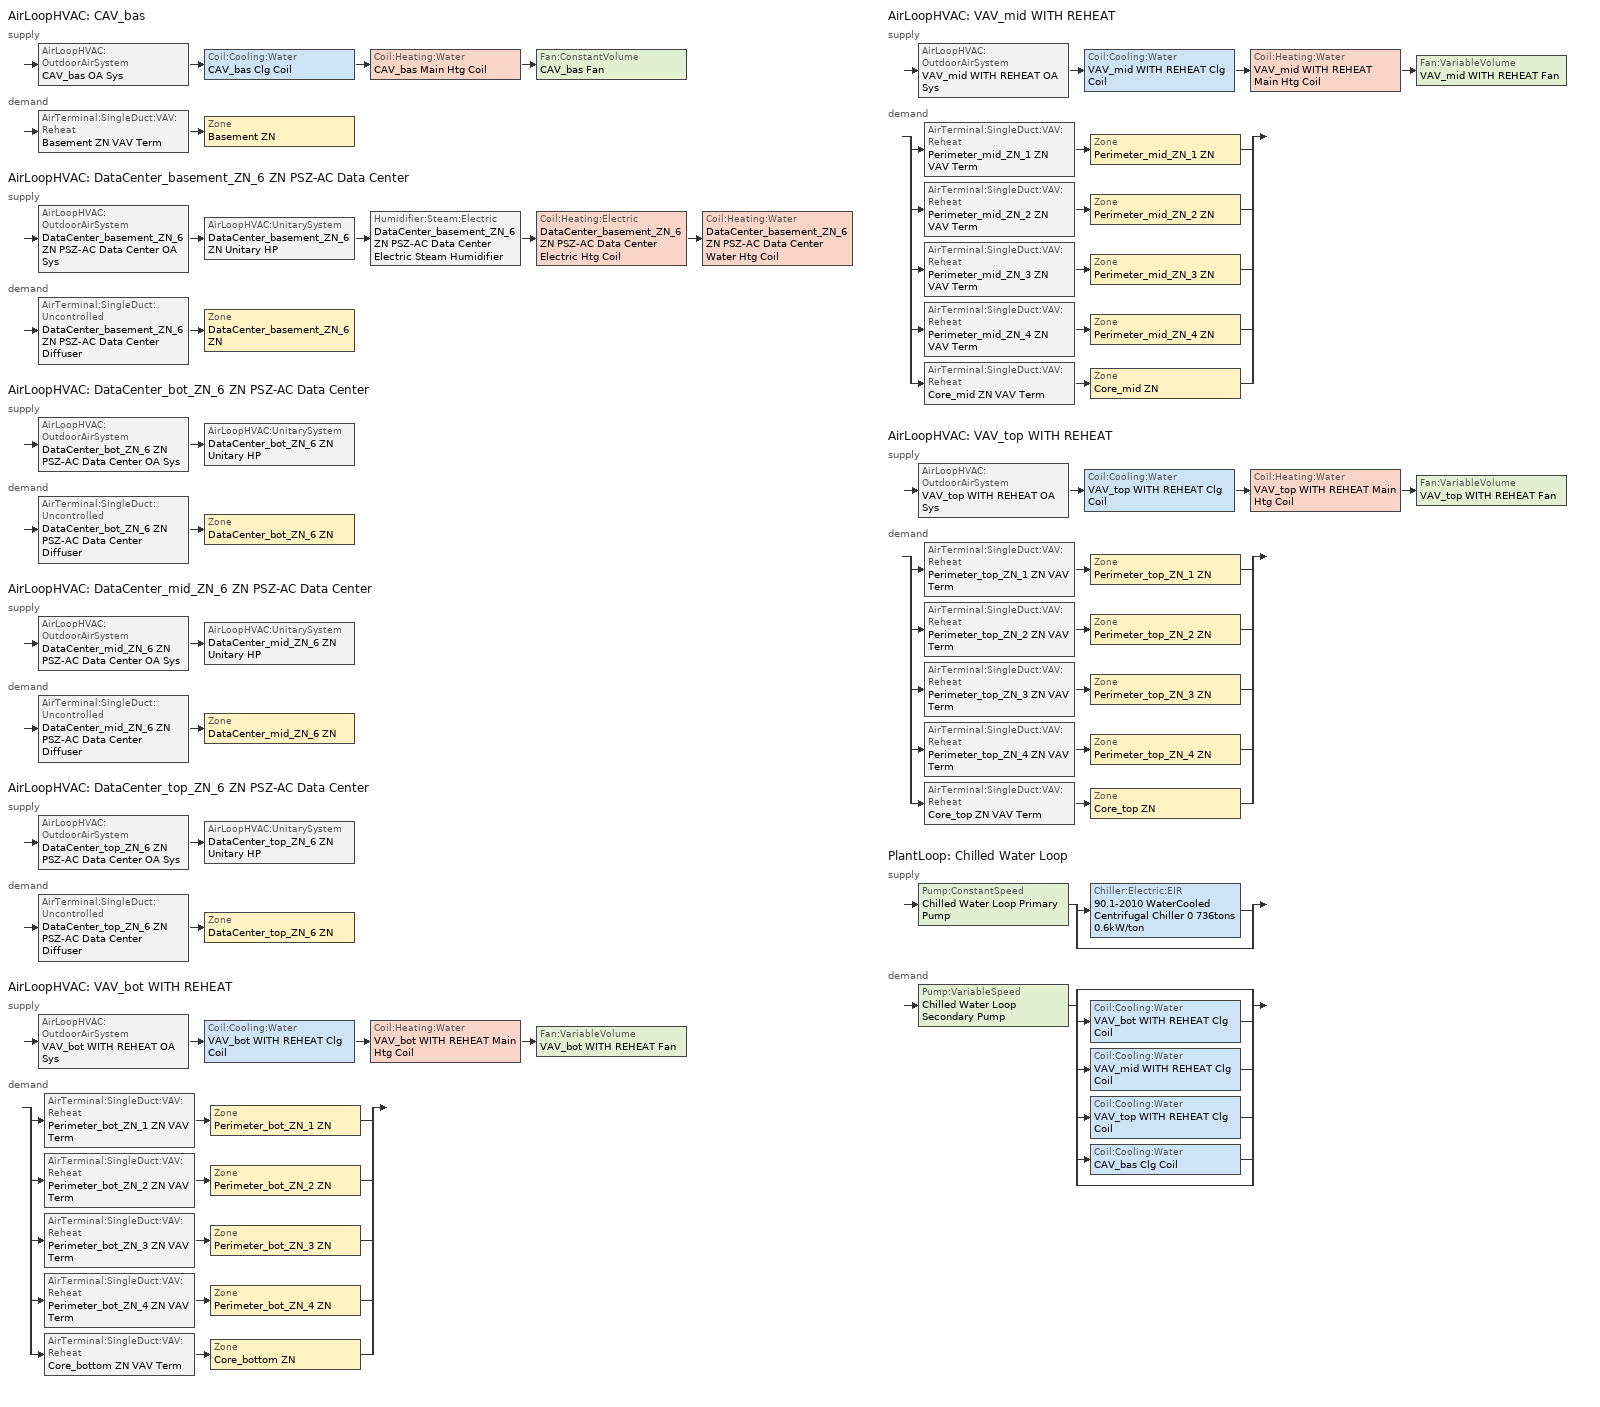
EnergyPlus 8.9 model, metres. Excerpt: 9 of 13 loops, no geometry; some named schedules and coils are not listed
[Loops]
AirLoopHVAC 'CAV_bas'
 supply: AirLoopHVAC:OutdoorAirSystem 'CAV_bas OA Sys' > Coil:Cooling:Water 'CAV_bas Clg Coil' > Coil:Heating:Water 'CAV_bas Main Htg Coil' > Fan:ConstantVolume 'CAV_bas Fan'
 demand: AirTerminal:SingleDuct:VAV:Reheat 'Basement ZN VAV Term' > Zone 'Basement ZN'
AirLoopHVAC 'DataCenter_basement_ZN_6 ZN PSZ-AC Data Center'
 supply: AirLoopHVAC:OutdoorAirSystem 'DataCenter_basement_ZN_6 ZN PSZ-AC Data Center OA Sys' > AirLoopHVAC:UnitarySystem 'DataCenter_basement_ZN_6 ZN Unitary HP' > Humidifier:Steam:Electric 'DataCenter_basement_ZN_6 ZN PSZ-AC Data Center Electric Steam Humidifier' > Coil:Heating:Electric 'DataCenter_basement_ZN_6 ZN PSZ-AC Data Center Electric Htg Coil' > Coil:Heating:Water 'DataCenter_basement_ZN_6 ZN PSZ-AC Data Center Water Htg Coil'
 demand: AirTerminal:SingleDuct:Uncontrolled 'DataCenter_basement_ZN_6 ZN PSZ-AC Data Center Diffuser' > Zone 'DataCenter_basement_ZN_6 ZN'
AirLoopHVAC 'DataCenter_bot_ZN_6 ZN PSZ-AC Data Center'
 supply: AirLoopHVAC:OutdoorAirSystem 'DataCenter_bot_ZN_6 ZN PSZ-AC Data Center OA Sys' > AirLoopHVAC:UnitarySystem 'DataCenter_bot_ZN_6 ZN Unitary HP'
 demand: AirTerminal:SingleDuct:Uncontrolled 'DataCenter_bot_ZN_6 ZN PSZ-AC Data Center Diffuser' > Zone 'DataCenter_bot_ZN_6 ZN'
AirLoopHVAC 'DataCenter_mid_ZN_6 ZN PSZ-AC Data Center'
 supply: AirLoopHVAC:OutdoorAirSystem 'DataCenter_mid_ZN_6 ZN PSZ-AC Data Center OA Sys' > AirLoopHVAC:UnitarySystem 'DataCenter_mid_ZN_6 ZN Unitary HP'
 demand: AirTerminal:SingleDuct:Uncontrolled 'DataCenter_mid_ZN_6 ZN PSZ-AC Data Center Diffuser' > Zone 'DataCenter_mid_ZN_6 ZN'
AirLoopHVAC 'DataCenter_top_ZN_6 ZN PSZ-AC Data Center'
 supply: AirLoopHVAC:OutdoorAirSystem 'DataCenter_top_ZN_6 ZN PSZ-AC Data Center OA Sys' > AirLoopHVAC:UnitarySystem 'DataCenter_top_ZN_6 ZN Unitary HP'
 demand: AirTerminal:SingleDuct:Uncontrolled 'DataCenter_top_ZN_6 ZN PSZ-AC Data Center Diffuser' > Zone 'DataCenter_top_ZN_6 ZN'
AirLoopHVAC 'VAV_bot WITH REHEAT'
 supply: AirLoopHVAC:OutdoorAirSystem 'VAV_bot WITH REHEAT OA Sys' > Coil:Cooling:Water 'VAV_bot WITH REHEAT Clg Coil' > Coil:Heating:Water 'VAV_bot WITH REHEAT Main Htg Coil' > Fan:VariableVolume 'VAV_bot WITH REHEAT Fan'
 demand: split
  | AirTerminal:SingleDuct:VAV:Reheat 'Perimeter_bot_ZN_1 ZN VAV Term' > Zone 'Perimeter_bot_ZN_1 ZN'
  | AirTerminal:SingleDuct:VAV:Reheat 'Perimeter_bot_ZN_2 ZN VAV Term' > Zone 'Perimeter_bot_ZN_2 ZN'
  | AirTerminal:SingleDuct:VAV:Reheat 'Perimeter_bot_ZN_3 ZN VAV Term' > Zone 'Perimeter_bot_ZN_3 ZN'
  | AirTerminal:SingleDuct:VAV:Reheat 'Perimeter_bot_ZN_4 ZN VAV Term' > Zone 'Perimeter_bot_ZN_4 ZN'
  | AirTerminal:SingleDuct:VAV:Reheat 'Core_bottom ZN VAV Term' > Zone 'Core_bottom ZN'
AirLoopHVAC 'VAV_mid WITH REHEAT'
 supply: AirLoopHVAC:OutdoorAirSystem 'VAV_mid WITH REHEAT OA Sys' > Coil:Cooling:Water 'VAV_mid WITH REHEAT Clg Coil' > Coil:Heating:Water 'VAV_mid WITH REHEAT Main Htg Coil' > Fan:VariableVolume 'VAV_mid WITH REHEAT Fan'
 demand: split
  | AirTerminal:SingleDuct:VAV:Reheat 'Perimeter_mid_ZN_1 ZN VAV Term' > Zone 'Perimeter_mid_ZN_1 ZN'
  | AirTerminal:SingleDuct:VAV:Reheat 'Perimeter_mid_ZN_2 ZN VAV Term' > Zone 'Perimeter_mid_ZN_2 ZN'
  | AirTerminal:SingleDuct:VAV:Reheat 'Perimeter_mid_ZN_3 ZN VAV Term' > Zone 'Perimeter_mid_ZN_3 ZN'
  | AirTerminal:SingleDuct:VAV:Reheat 'Perimeter_mid_ZN_4 ZN VAV Term' > Zone 'Perimeter_mid_ZN_4 ZN'
  | AirTerminal:SingleDuct:VAV:Reheat 'Core_mid ZN VAV Term' > Zone 'Core_mid ZN'
AirLoopHVAC 'VAV_top WITH REHEAT'
 supply: AirLoopHVAC:OutdoorAirSystem 'VAV_top WITH REHEAT OA Sys' > Coil:Cooling:Water 'VAV_top WITH REHEAT Clg Coil' > Coil:Heating:Water 'VAV_top WITH REHEAT Main Htg Coil' > Fan:VariableVolume 'VAV_top WITH REHEAT Fan'
 demand: split
  | AirTerminal:SingleDuct:VAV:Reheat 'Perimeter_top_ZN_1 ZN VAV Term' > Zone 'Perimeter_top_ZN_1 ZN'
  | AirTerminal:SingleDuct:VAV:Reheat 'Perimeter_top_ZN_2 ZN VAV Term' > Zone 'Perimeter_top_ZN_2 ZN'
  | AirTerminal:SingleDuct:VAV:Reheat 'Perimeter_top_ZN_3 ZN VAV Term' > Zone 'Perimeter_top_ZN_3 ZN'
  | AirTerminal:SingleDuct:VAV:Reheat 'Perimeter_top_ZN_4 ZN VAV Term' > Zone 'Perimeter_top_ZN_4 ZN'
  | AirTerminal:SingleDuct:VAV:Reheat 'Core_top ZN VAV Term' > Zone 'Core_top ZN'
PlantLoop 'Chilled Water Loop'
 supply: Pump:ConstantSpeed 'Chilled Water Loop Primary Pump' > split
  | Chiller:Electric:EIR '90.1-2010 WaterCooled  Centrifugal Chiller 0 736tons 0.6kW/ton'
  | bypass
 demand: Pump:VariableSpeed 'Chilled Water Loop Secondary Pump' > split
  | bypass
  | Coil:Cooling:Water 'VAV_bot WITH REHEAT Clg Coil'
  | Coil:Cooling:Water 'VAV_mid WITH REHEAT Clg Coil'
  | Coil:Cooling:Water 'VAV_top WITH REHEAT Clg Coil'
  | Coil:Cooling:Water 'CAV_bas Clg Coil'
  | bypass
[DesignSpecification:OutdoorAir] Outdoor Air Method=Sum; Outdoor Air Flow per Person {m3/s-person}=0; Outdoor Air Flow per Zone {m3/s}=0; Outdoor Air Flow Air Changes per Hour {1/hr}=0
Name | Outdoor Air Flow per Zone Floor Area {m3/s-m2}
Office WholeBuilding - Lg Office Ventilation | 0.0004318
Office OfficeLarge Main Data Center Ventilation; Office OfficeLarge Data Center Ventilation | 0
[DesignSpecification:ZoneAirDistribution] Zone Air Distribution Effectiveness in Cooling Mode=1; Zone Air Distribution Effectiveness in Heating Mode=1
Basement ZN Design Spec Zone Air Dist; Core_bottom ZN Design Spec Zone Air Dist; Core_mid ZN Design Spec Zone Air Dist; Core_top ZN Design Spec Zone Air Dist; DataCenter_basement_ZN_6 ZN Design Spec Zone Air Dist; DataCenter_bot_ZN_6 ZN Design Spec Zone Air Dist; DataCenter_mid_ZN_6 ZN Design Spec Zone Air Dist; DataCenter_top_ZN_6 ZN Design Spec Zone Air Dist; Perimeter_bot_ZN_1 ZN Design Spec Zone Air Dist; Perimeter_bot_ZN_2 ZN Design Spec Zone Air Dist; Perimeter_bot_ZN_3 ZN Design Spec Zone Air Dist; Perimeter_bot_ZN_4 ZN Design Spec Zone Air Dist; Perimeter_mid_ZN_1 ZN Design Spec Zone Air Dist; Perimeter_mid_ZN_2 ZN Design Spec Zone Air Dist; Perimeter_mid_ZN_3 ZN Design Spec Zone Air Dist; Perimeter_mid_ZN_4 ZN Design Spec Zone Air Dist; Perimeter_top_ZN_1 ZN Design Spec Zone Air Dist; Perimeter_top_ZN_2 ZN Design Spec Zone Air Dist; Perimeter_top_ZN_3 ZN Design Spec Zone Air Dist; Perimeter_top_ZN_4 ZN Design Spec Zone Air Dist
[Sizing:Zone] Zone Cooling Design Supply Air Temperature Input Method=SupplyAirTemperature; Zone Cooling Design Supply Air Temperature {C}=12.8; Zone Cooling Design Supply Air Temperature Difference {deltaC}=11.11; Zone Heating Design Supply Air Temperature Input Method=SupplyAirTemperature; Zone Heating Design Supply Air Temperature Difference {deltaC}=11.11; Zone Cooling Design Supply Air Humidity Ratio {kgWater/kgDryAir}=0.0085; Zone Heating Design Supply Air Humidity Ratio {kgWater/kgDryAir}=0.008; Cooling Design Air Flow Rate {m3/s}=0; Cooling Minimum Air Flow per Zone Floor Area {m3/s-m2}=0.000762; Cooling Minimum Air Flow {m3/s}=0; Cooling Minimum Air Flow Fraction=0; Heating Design Air Flow Method=DesignDay; Heating Design Air Flow Rate {m3/s}=0; Heating Maximum Air Flow per Zone Floor Area {m3/s-m2}=0.002032; Heating Maximum Air Flow {m3/s}=0.141576; Heating Maximum Air Flow Fraction=0.3; Account for Dedicated Outdoor Air System=No
Name | Zone Heating Design Supply Air Temperature {C} | Design Specification Outdoor Air Object | Cooling Design Air Flow Method | Design Specification Zone Air Distribution Object
Basement ZN | 50 | Office WholeBuilding - Lg Office Ventilation | DesignDayWithLimit | Basement ZN Design Spec Zone Air Dist
Core_bottom ZN | 40 | Office WholeBuilding - Lg Office Ventilation | DesignDayWithLimit | Core_bottom ZN Design Spec Zone Air Dist
Core_mid ZN | 40 | Office WholeBuilding - Lg Office Ventilation | DesignDayWithLimit | Core_mid ZN Design Spec Zone Air Dist
Core_top ZN | 40 | Office WholeBuilding - Lg Office Ventilation | DesignDayWithLimit | Core_top ZN Design Spec Zone Air Dist
DataCenter_basement_ZN_6 ZN | 40 | Office OfficeLarge Main Data Center Ventilation | DesignDay | DataCenter_basement_ZN_6 ZN Design Spec Zone Air Dist
DataCenter_bot_ZN_6 ZN | 40 | Office OfficeLarge Data Center Ventilation | DesignDay | DataCenter_bot_ZN_6 ZN Design Spec Zone Air Dist
DataCenter_mid_ZN_6 ZN | 40 | Office OfficeLarge Data Center Ventilation | DesignDay | DataCenter_mid_ZN_6 ZN Design Spec Zone Air Dist
DataCenter_top_ZN_6 ZN | 40 | Office OfficeLarge Data Center Ventilation | DesignDay | DataCenter_top_ZN_6 ZN Design Spec Zone Air Dist
Perimeter_bot_ZN_1 ZN | 40 | Office WholeBuilding - Lg Office Ventilation | DesignDayWithLimit | Perimeter_bot_ZN_1 ZN Design Spec Zone Air Dist
Perimeter_bot_ZN_2 ZN | 40 | Office WholeBuilding - Lg Office Ventilation | DesignDayWithLimit | Perimeter_bot_ZN_2 ZN Design Spec Zone Air Dist
Perimeter_bot_ZN_3 ZN | 40 | Office WholeBuilding - Lg Office Ventilation | DesignDayWithLimit | Perimeter_bot_ZN_3 ZN Design Spec Zone Air Dist
Perimeter_bot_ZN_4 ZN | 40 | Office WholeBuilding - Lg Office Ventilation | DesignDayWithLimit | Perimeter_bot_ZN_4 ZN Design Spec Zone Air Dist
Perimeter_mid_ZN_1 ZN | 40 | Office WholeBuilding - Lg Office Ventilation | DesignDayWithLimit | Perimeter_mid_ZN_1 ZN Design Spec Zone Air Dist
Perimeter_mid_ZN_2 ZN | 40 | Office WholeBuilding - Lg Office Ventilation | DesignDayWithLimit | Perimeter_mid_ZN_2 ZN Design Spec Zone Air Dist
Perimeter_mid_ZN_3 ZN | 40 | Office WholeBuilding - Lg Office Ventilation | DesignDayWithLimit | Perimeter_mid_ZN_3 ZN Design Spec Zone Air Dist
Perimeter_mid_ZN_4 ZN | 40 | Office WholeBuilding - Lg Office Ventilation | DesignDayWithLimit | Perimeter_mid_ZN_4 ZN Design Spec Zone Air Dist
Perimeter_top_ZN_1 ZN | 40 | Office WholeBuilding - Lg Office Ventilation | DesignDayWithLimit | Perimeter_top_ZN_1 ZN Design Spec Zone Air Dist
Perimeter_top_ZN_2 ZN | 40 | Office WholeBuilding - Lg Office Ventilation | DesignDayWithLimit | Perimeter_top_ZN_2 ZN Design Spec Zone Air Dist
Perimeter_top_ZN_3 ZN | 40 | Office WholeBuilding - Lg Office Ventilation | DesignDayWithLimit | Perimeter_top_ZN_3 ZN Design Spec Zone Air Dist
Perimeter_top_ZN_4 ZN | 40 | Office WholeBuilding - Lg Office Ventilation | DesignDayWithLimit | Perimeter_top_ZN_4 ZN Design Spec Zone Air Dist
[Sizing:System] Type of Load to Size On=Sensible; Preheat Design Temperature {C}=7; Preheat Design Humidity Ratio {kgWater/kgDryAir}=0.008; Precool Design Temperature {C}=12.8; Precool Design Humidity Ratio {kgWater/kgDryAir}=0.008; Central Cooling Design Supply Air Temperature {C}=12.8; Type of Zone Sum to Use=Coincident; 100% Outdoor Air in Cooling=No; 100% Outdoor Air in Heating=No; Central Cooling Design Supply Air Humidity Ratio {kgWater/kgDryAir}=0.0085; Central Heating Design Supply Air Humidity Ratio {kgWater/kgDryAir}=0.008; Cooling Supply Air Flow Rate Method=DesignDay; Cooling Supply Air Flow Rate {m3/s}=0; Cooling Supply Air Flow Rate Per Floor Area {m3/s-m2}=0.00996765; Cooling Fraction of Autosized Cooling Supply Air Flow Rate=1; Cooling Supply Air Flow Rate Per Unit Cooling Capacity {m3/s-W}=3.94755e-05; Heating Supply Air Flow Rate Method=DesignDay; Heating Supply Air Flow Rate {m3/s}=0; Heating Supply Air Flow Rate Per Floor Area {m3/s-m2}=0.00996765; Heating Fraction of Autosized Heating Supply Air Flow Rate=1; Heating Fraction of Autosized Cooling Supply Air Flow Rate=1; Heating Supply Air Flow Rate Per Unit Heating Capacity {m3/s-W}=3.15882e-05; System Outdoor Air Method=ZoneSum; Zone Maximum Outdoor Air Fraction=1; Cooling Design Capacity Method=CoolingDesignCapacity; Cooling Design Capacity {W}=Autosize; Cooling Design Capacity Per Floor Area {W/m2}=234.7; Fraction of Autosized Cooling Design Capacity=1; Heating Design Capacity Method=HeatingDesignCapacity; Heating Design Capacity {W}=Autosize; Heating Design Capacity Per Floor Area {W/m2}=157; Fraction of Autosized Heating Design Capacity=1; Central Cooling Capacity Control Method=OnOff
Name | Design Outdoor Air Flow Rate {m3/s} | Central Heating Maximum System Air Flow Ratio | Central Heating Design Supply Air Temperature {C}
CAV_bas | Autosize | 1 | 16.7
DataCenter_basement_ZN_6 ZN PSZ-AC Data Center; DataCenter_bot_ZN_6 ZN PSZ-AC Data Center; DataCenter_mid_ZN_6 ZN PSZ-AC Data Center; DataCenter_top_ZN_6 ZN PSZ-AC Data Center | Autosize | 1 | 40
VAV_bot WITH REHEAT; VAV_top WITH REHEAT | 2.53819 | 0.3 | 12.8
VAV_mid WITH REHEAT | 1.65438 | 0.3 | 12.8
[Sizing:Plant]
Chilled Water Loop: Loop Type=Cooling; Design Loop Exit Temperature {C}=6.66667; Loop Design Temperature Difference {deltaC}=5.61111; Sizing Option=NonCoincident; Zone Timesteps in Averaging Window=1; Coincident Sizing Factor Mode=None
[ZoneControl:Thermostat]
Name | Zone or ZoneList | Control Type Schedule | Control 1
Basement ZN Thermostat | Basement ZN | Basement ZN Thermostat Schedule | UD_Basement_ZN Thermostat
Core_bottom ZN Thermostat | Core_bottom ZN | Core_bottom ZN Thermostat Schedule | UD_Core_bottom_ZN Thermostat
Core_mid ZN Thermostat | Core_mid ZN | Core_mid ZN Thermostat Schedule | UD_Core_mid ZN Thermostat
Core_top ZN Thermostat | Core_top ZN | Core_top ZN Thermostat Schedule | UD_Core_top ZN Thermostat
DataCenter_basement_ZN_6 ZN Thermostat | DataCenter_basement_ZN_6 ZN | DataCenter_basement_ZN_6 ZN Thermostat Schedule | Office OfficeLarge Main Data Center Thermostat 1
DataCenter_bot_ZN_6 ZN Thermostat | DataCenter_bot_ZN_6 ZN | DataCenter_bot_ZN_6 ZN Thermostat Schedule | Office OfficeLarge Data Center Thermostat 3
DataCenter_mid_ZN_6 ZN Thermostat | DataCenter_mid_ZN_6 ZN | DataCenter_mid_ZN_6 ZN Thermostat Schedule | Office OfficeLarge Data Center Thermostat 2
DataCenter_top_ZN_6 ZN Thermostat | DataCenter_top_ZN_6 ZN | DataCenter_top_ZN_6 ZN Thermostat Schedule | Office OfficeLarge Data Center Thermostat 1
Perimeter_bot_ZN_1 ZN Thermostat | Perimeter_bot_ZN_1 ZN | Perimeter_bot_ZN_1 ZN Thermostat Schedule | UD_Perimeter_bot_ZN_1 ZN Thermostat
Perimeter_bot_ZN_2 ZN Thermostat | Perimeter_bot_ZN_2 ZN | Perimeter_bot_ZN_2 ZN Thermostat Schedule | UD_Perimeter_bot_ZN_2 ZN Thermostat
Perimeter_bot_ZN_3 ZN Thermostat | Perimeter_bot_ZN_3 ZN | Perimeter_bot_ZN_3 ZN Thermostat Schedule | UD_Perimeter_bot_ZN_3 ZN Thermostat
Perimeter_bot_ZN_4 ZN Thermostat | Perimeter_bot_ZN_4 ZN | Perimeter_bot_ZN_4 ZN Thermostat Schedule | UD_Perimeter_bot_ZN_4 ZN Thermostat
Perimeter_mid_ZN_1 ZN Thermostat | Perimeter_mid_ZN_1 ZN | Perimeter_mid_ZN_1 ZN Thermostat Schedule | UD_Perimeter_mid_ZN_1 ZN Thermostat
Perimeter_mid_ZN_2 ZN Thermostat | Perimeter_mid_ZN_2 ZN | Perimeter_mid_ZN_2 ZN Thermostat Schedule | UD_Perimeter_mid_ZN_2 ZN Thermostat
Perimeter_mid_ZN_3 ZN Thermostat | Perimeter_mid_ZN_3 ZN | Perimeter_mid_ZN_3 ZN Thermostat Schedule | UD_Perimeter_mid_ZN_3 ZN Thermostat
Perimeter_mid_ZN_4 ZN Thermostat | Perimeter_mid_ZN_4 ZN | Perimeter_mid_ZN_4 ZN Thermostat Schedule | UD_Perimeter_mid_ZN_4 ZN Thermostat
Perimeter_top_ZN_1 ZN Thermostat | Perimeter_top_ZN_1 ZN | Perimeter_top_ZN_1 ZN Thermostat Schedule | UD_Perimeter_top_ZN_1 ZN Thermostat
Perimeter_top_ZN_2 ZN Thermostat | Perimeter_top_ZN_2 ZN | Perimeter_top_ZN_2 ZN Thermostat Schedule | UD_Perimeter_top_ZN_2 ZN Thermostat
Perimeter_top_ZN_3 ZN Thermostat | Perimeter_top_ZN_3 ZN | Perimeter_top_ZN_3 ZN Thermostat Schedule | UD_Perimeter_top_ZN_3 ZN Thermostat
Perimeter_top_ZN_4 ZN Thermostat | Perimeter_top_ZN_4 ZN | Perimeter_top_ZN_4 ZN Thermostat Schedule | UD_Perimeter_top_ZN_4 ZN Thermostat
[ThermostatSetpoint:DualSetpoint]
Name | Heating Setpoint Temperature Schedule | Cooling Setpoint Temperature Schedule
Office OfficeLarge Main Data Center Thermostat 1; Office OfficeLarge Data Center Thermostat 3; Office OfficeLarge Data Center Thermostat 2; Office OfficeLarge Data Center Thermostat 1 | OfficeLarge HTGSETP_DC_SCH | OfficeLarge CLGSETP_DC_SCH
UD_Basement_ZN Thermostat | TSetHeat_Basement_ZN | TSetCool_Basement_ZN
UD_Core_bottom_ZN Thermostat | TSetHeat_Core_bottom_ZN | TSetCool_Core_bottom_ZN
UD_Core_mid ZN Thermostat | TSetHeat_Core_mid_ZN | TSetCool_Core_mid_ZN
UD_Core_top ZN Thermostat | TSetHeat_Core_top_ZN | TSetCool_Core_top_ZN
UD_Perimeter_bot_ZN_1 ZN Thermostat | TSetHeat_Perimeter_bot_ZN_1 | TSetCool_Perimeter_bot_ZN_1
UD_Perimeter_bot_ZN_2 ZN Thermostat | TSetHeat_Perimeter_bot_ZN_2 | TSetCool_Perimeter_bot_ZN_2
UD_Perimeter_bot_ZN_3 ZN Thermostat | TSetHeat_Perimeter_bot_ZN_3 | TSetCool_Perimeter_bot_ZN_3
UD_Perimeter_bot_ZN_4 ZN Thermostat | TSetHeat_Perimeter_bot_ZN_4 | TSetCool_Perimeter_bot_ZN_4
UD_Perimeter_mid_ZN_1 ZN Thermostat | TSetHeat_Perimeter_mid_ZN_1 | TSetCool_Perimeter_mid_ZN_1
UD_Perimeter_mid_ZN_2 ZN Thermostat | TSetHeat_Perimeter_mid_ZN_2 | TSetCool_Perimeter_mid_ZN_2
UD_Perimeter_mid_ZN_3 ZN Thermostat | TSetHeat_Perimeter_mid_ZN_3 | TSetCool_Perimeter_mid_ZN_3
UD_Perimeter_mid_ZN_4 ZN Thermostat | TSetHeat_Perimeter_mid_ZN_4 | TSetCool_Perimeter_mid_ZN_4
UD_Perimeter_top_ZN_1 ZN Thermostat | TSetHeat_Perimeter_top_ZN_1 | TSetCool_Perimeter_top_ZN_1
UD_Perimeter_top_ZN_2 ZN Thermostat | TSetHeat_Perimeter_top_ZN_2 | TSetCool_Perimeter_top_ZN_2
UD_Perimeter_top_ZN_3 ZN Thermostat | TSetHeat_Perimeter_top_ZN_3 | TSetCool_Perimeter_top_ZN_3
UD_Perimeter_top_ZN_4 ZN Thermostat | TSetHeat_Perimeter_top_ZN_4 | TSetCool_Perimeter_top_ZN_4
[AirTerminal:SingleDuct:Uncontrolled] Availability Schedule=Always On Discrete; Maximum Air Flow Rate {m3/s}=AutoSize
DataCenter_basement_ZN_6 ZN PSZ-AC Data Center Diffuser; DataCenter_bot_ZN_6 ZN PSZ-AC Data Center Diffuser; DataCenter_mid_ZN_6 ZN PSZ-AC Data Center Diffuser; DataCenter_top_ZN_6 ZN PSZ-AC Data Center Diffuser
[AirTerminal:SingleDuct:VAV:Reheat] Availability Schedule=Always On Discrete; Maximum Air Flow Rate {m3/s}=Autosize; Zone Minimum Air Flow Input Method=Constant; Fixed Minimum Air Flow Rate {m3/s}=0; Maximum Hot Water or Steam Flow Rate {m3/s}=Autosize; Minimum Hot Water or Steam Flow Rate {m3/s}=0; Convergence Tolerance=0.001; Damper Heating Action=Reverse; Maximum Flow per Zone Floor Area During Reheat {m3/s-m2}=0; Maximum Flow Fraction During Reheat=0.5
Name | Constant Minimum Air Flow Fraction | Reheat Coil | Maximum Reheat Air Temperature {C}
Basement ZN VAV Term | 0.2 | Basement ZN Rht Coil | 50
Core_bottom ZN VAV Term | 0.302845 | Core_bottom ZN Rht Coil | 40
Core_mid ZN VAV Term | 0.2 | Core_mid ZN Rht Coil | 40
Core_top ZN VAV Term | 0.335292 | Core_top ZN Rht Coil | 40
Perimeter_bot_ZN_1 ZN VAV Term | 0.2 | Perimeter_bot_ZN_1 ZN Rht Coil | 40
Perimeter_bot_ZN_2 ZN VAV Term | 0.2 | Perimeter_bot_ZN_2 ZN Rht Coil | 40
Perimeter_bot_ZN_3 ZN VAV Term | 0.214807 | Perimeter_bot_ZN_3 ZN Rht Coil | 40
Perimeter_bot_ZN_4 ZN VAV Term | 0.2 | Perimeter_bot_ZN_4 ZN Rht Coil | 40
Perimeter_mid_ZN_1 ZN VAV Term | 0.2 | Perimeter_mid_ZN_1 ZN Rht Coil | 40
Perimeter_mid_ZN_2 ZN VAV Term | 0.2 | Perimeter_mid_ZN_2 ZN Rht Coil | 40
Perimeter_mid_ZN_3 ZN VAV Term | 0.2 | Perimeter_mid_ZN_3 ZN Rht Coil | 40
Perimeter_mid_ZN_4 ZN VAV Term | 0.2 | Perimeter_mid_ZN_4 ZN Rht Coil | 40
Perimeter_top_ZN_1 ZN VAV Term | 0.2 | Perimeter_top_ZN_1 ZN Rht Coil | 40
Perimeter_top_ZN_2 ZN VAV Term | 0.2 | Perimeter_top_ZN_2 ZN Rht Coil | 40
Perimeter_top_ZN_3 ZN VAV Term | 0.216663 | Perimeter_top_ZN_3 ZN Rht Coil | 40
Perimeter_top_ZN_4 ZN VAV Term | 0.2 | Perimeter_top_ZN_4 ZN Rht Coil | 40
[Zone equipment]
Basement ZN: Basement ZN VAV Term
Core_bottom ZN: Core_bottom ZN VAV Term
Core_mid ZN: Core_mid ZN VAV Term
Core_top ZN: Core_top ZN VAV Term
DataCenter_basement_ZN_6 ZN: DataCenter_basement_ZN_6 ZN PSZ-AC Data Center Diffuser
DataCenter_bot_ZN_6 ZN: DataCenter_bot_ZN_6 ZN PSZ-AC Data Center Diffuser
DataCenter_mid_ZN_6 ZN: DataCenter_mid_ZN_6 ZN PSZ-AC Data Center Diffuser
DataCenter_top_ZN_6 ZN: DataCenter_top_ZN_6 ZN PSZ-AC Data Center Diffuser
Perimeter_bot_ZN_1 ZN: Perimeter_bot_ZN_1 ZN VAV Term
Perimeter_bot_ZN_2 ZN: Perimeter_bot_ZN_2 ZN VAV Term
Perimeter_bot_ZN_3 ZN: Perimeter_bot_ZN_3 ZN VAV Term
Perimeter_bot_ZN_4 ZN: Perimeter_bot_ZN_4 ZN VAV Term
Perimeter_mid_ZN_1 ZN: Perimeter_mid_ZN_1 ZN VAV Term
Perimeter_mid_ZN_2 ZN: Perimeter_mid_ZN_2 ZN VAV Term
Perimeter_mid_ZN_3 ZN: Perimeter_mid_ZN_3 ZN VAV Term
Perimeter_mid_ZN_4 ZN: Perimeter_mid_ZN_4 ZN VAV Term
Perimeter_top_ZN_1 ZN: Perimeter_top_ZN_1 ZN VAV Term
Perimeter_top_ZN_2 ZN: Perimeter_top_ZN_2 ZN VAV Term
Perimeter_top_ZN_3 ZN: Perimeter_top_ZN_3 ZN VAV Term
Perimeter_top_ZN_4 ZN: Perimeter_top_ZN_4 ZN VAV Term
[Fan:ConstantVolume]
CAV_bas Fan: Availability Schedule=OfficeLarge HVACOperationSchd; Fan Total Efficiency=0.59605; Pressure Rise {Pa}=1018.77; Maximum Flow Rate {m3/s}=AutoSize; Motor Efficiency=0.917; Motor In Airstream Fraction=1
[Fan:VariableVolume] Availability Schedule=Always On Discrete; Pressure Rise {Pa}=1389.92; Maximum Flow Rate {m3/s}=AutoSize; Fan Power Minimum Flow Rate Input Method=Fraction; Fan Power Minimum Flow Fraction=0.2; Fan Power Minimum Air Flow Rate {m3/s}=0; Motor In Airstream Fraction=1; Fan Power Coefficient 1=0.0013; Fan Power Coefficient 2=0.147; Fan Power Coefficient 3=0.9506; Fan Power Coefficient 4=-0.0998; Fan Power Coefficient 5=0
Name | Fan Total Efficiency | Motor Efficiency
VAV_bot WITH REHEAT Fan; VAV_top WITH REHEAT Fan | 0.61165 | 0.941
VAV_mid WITH REHEAT Fan | 0.6253 | 0.962
[Fan:OnOff] Availability Schedule=Always On Discrete; Maximum Flow Rate {m3/s}=Autosize; Motor In Airstream Fraction=1
Name | Fan Total Efficiency | Pressure Rise {Pa} | Motor Efficiency | Fan Power Ratio Function of Speed Ratio Curve | Fan Efficiency Ratio Function of Speed Ratio Curve
DataCenter_basement_ZN_6 ZN PSZ-AC Data Center Fan | 0.61165 | 1018.77 | 0.941 | Fan On Off Power Curve | Fan On Off Efficiency Curve
DataCenter_bot_ZN_6 ZN PSZ-AC Data Center Fan | 0.55575 | 622.722 | 0.855 | Fan On Off Power Curve 1 | Fan On Off Efficiency Curve 1
DataCenter_mid_ZN_6 ZN PSZ-AC Data Center Fan | 0.59605 | 1018.77 | 0.917 | Fan On Off Power Curve 2 | Fan On Off Efficiency Curve 2
DataCenter_top_ZN_6 ZN PSZ-AC Data Center Fan | 0.55575 | 622.722 | 0.855 | Fan On Off Power Curve 3 | Fan On Off Efficiency Curve 3
[Coil:Cooling:Water] Availability Schedule=Always On Discrete; Design Water Flow Rate {m3/s}=Autosize; Design Air Flow Rate {m3/s}=Autosize; Design Inlet Water Temperature {C}=Autosize; Design Inlet Air Temperature {C}=Autosize; Design Outlet Air Temperature {C}=Autosize; Design Inlet Air Humidity Ratio {kgWater/kgDryAir}=Autosize; Design Outlet Air Humidity Ratio {kgWater/kgDryAir}=Autosize; Type of Analysis=SimpleAnalysis; Heat Exchanger Configuration=CrossFlow
CAV_bas Clg Coil; VAV_bot WITH REHEAT Clg Coil; VAV_mid WITH REHEAT Clg Coil; VAV_top WITH REHEAT Clg Coil
[Coil:Heating:Water] Availability Schedule=Always On Discrete; U-Factor Times Area Value {W/K}=Autosize; Maximum Water Flow Rate {m3/s}=Autosize; Performance Input Method=UFactorTimesAreaAndDesignWaterFlowRate; Rated Capacity {W}=Autosize; Rated Inlet Air Temperature {C}=7; Rated Ratio for Air and Water Convection=0.5
Name | Rated Inlet Water Temperature {C} | Rated Outlet Water Temperature {C} | Rated Outlet Air Temperature {C}
CAV_bas Main Htg Coil | 67 | 55.8889 | 16.7
DataCenter_basement_ZN_6 ZN PSZ-AC Data Center Water Htg Coil | 82.2222 | 71.1111 | 12.7778
VAV_bot WITH REHEAT Main Htg Coil; VAV_mid WITH REHEAT Main Htg Coil; VAV_top WITH REHEAT Main Htg Coil | 82.2222 | 71.1111 | 12.8
[Coil:Heating:Electric] Availability Schedule=Always On Discrete; Efficiency=1; Nominal Capacity {W}=Autosize
DataCenter_basement_ZN_6 ZN PSZ-AC Data Center Electric Backup Htg Coil; DataCenter_basement_ZN_6 ZN PSZ-AC Data Center Electric Htg Coil; DataCenter_bot_ZN_6 ZN PSZ-AC Data Center Electric Backup Htg Coil; DataCenter_mid_ZN_6 ZN PSZ-AC Data Center Electric Backup Htg Coil; DataCenter_top_ZN_6 ZN PSZ-AC Data Center Electric Backup Htg Coil
[Humidifier:Steam:Electric]
DataCenter_basement_ZN_6 ZN PSZ-AC Data Center Electric Steam Humidifier: Rated Capacity {m3/s}=3.72e-05; Rated Power {W}=100000
[AirLoopHVAC:UnitarySystem] Control Type=Load; Dehumidification Control Type=None; Fan Placement=BlowThrough; Supply Air Fan Operating Mode Schedule=Always On Discrete; DX Heating Coil Sizing Ratio=1; Use DOAS DX Cooling Coil=No; Minimum Supply Air Temperature {C}=2; Latent Load Control=SensibleOnlyLoadControl; Cooling Supply Air Flow Rate {m3/s}=Autosize; Heating Supply Air Flow Rate {m3/s}=Autosize; No Load Supply Air Flow Rate {m3/s}=Autosize; Maximum Supply Air Temperature {C}=80; Maximum Outdoor Dry-Bulb Temperature for Supplemental Heater Operation {C}=4.44444; Maximum Cycling Rate {cycles/hr}=2.5; Heat Pump Time Constant {s}=60; Fraction of On-Cycle Power Use=0.01; Heat Pump Fan Delay Time {s}=60; Ancillary On-Cycle Electric Power {W}=0; Ancillary Off-Cycle Electric Power {W}=0
Name | Controlling Zone or Thermostat Location | Supply Fan | Heating Coil | Cooling Coil | Supplemental Heating Coil
DataCenter_basement_ZN_6 ZN Unitary HP | DataCenter_basement_ZN_6 ZN | DataCenter_basement_ZN_6 ZN PSZ-AC Data Center Fan | DataCenter_basement_ZN_6 ZN PSZ-AC Data Center Water-to-Air HP Htg Coil | DataCenter_basement_ZN_6 ZN PSZ-AC Data Center Water-to-Air HP Clg Coil | DataCenter_basement_ZN_6 ZN PSZ-AC Data Center Electric Backup Htg Coil
DataCenter_bot_ZN_6 ZN Unitary HP | DataCenter_bot_ZN_6 ZN | DataCenter_bot_ZN_6 ZN PSZ-AC Data Center Fan | DataCenter_bot_ZN_6 ZN PSZ-AC Data Center Water-to-Air HP Htg Coil | DataCenter_bot_ZN_6 ZN PSZ-AC Data Center Water-to-Air HP Clg Coil | DataCenter_bot_ZN_6 ZN PSZ-AC Data Center Electric Backup Htg Coil
DataCenter_mid_ZN_6 ZN Unitary HP | DataCenter_mid_ZN_6 ZN | DataCenter_mid_ZN_6 ZN PSZ-AC Data Center Fan | DataCenter_mid_ZN_6 ZN PSZ-AC Data Center Water-to-Air HP Htg Coil | DataCenter_mid_ZN_6 ZN PSZ-AC Data Center Water-to-Air HP Clg Coil | DataCenter_mid_ZN_6 ZN PSZ-AC Data Center Electric Backup Htg Coil
DataCenter_top_ZN_6 ZN Unitary HP | DataCenter_top_ZN_6 ZN | DataCenter_top_ZN_6 ZN PSZ-AC Data Center Fan | DataCenter_top_ZN_6 ZN PSZ-AC Data Center Water-to-Air HP Htg Coil | DataCenter_top_ZN_6 ZN PSZ-AC Data Center Water-to-Air HP Clg Coil | DataCenter_top_ZN_6 ZN PSZ-AC Data Center Electric Backup Htg Coil
[Controller:WaterCoil] Control Variable=Temperature; Actuator Variable=Flow; Maximum Actuated Flow {m3/s}=Autosize; Minimum Actuated Flow {m3/s}=0
Name | Action | Controller Convergence Tolerance {deltaC}
Controller Water Coil 16; VAV_bot WITH REHEAT Clg Coil Controller; VAV_mid WITH REHEAT Clg Coil Controller; VAV_top WITH REHEAT Clg Coil Controller | Reverse | Autosize
CAV_bas Main Htg Coil Controller; Controller Water Coil 18; VAV_bot WITH REHEAT Main Htg Coil Controller; VAV_mid WITH REHEAT Main Htg Coil Controller; VAV_top WITH REHEAT Main Htg Coil Controller | Normal | 0.0001
[Controller:OutdoorAir] Minimum Outdoor Air Flow Rate {m3/s}=0; Maximum Outdoor Air Flow Rate {m3/s}=Autosize; Economizer Control Action Type=ModulateFlow; Lockout Type=NoLockout; Minimum Limit Type=FixedMinimum; High Humidity Control=No; Control High Indoor Humidity Based on Outdoor Humidity Ratio=Yes
Name | Economizer Control Type | Minimum Outdoor Air Schedule | Minimum Fraction of Outdoor Air Schedule | Mechanical Ventilation Controller | Heat Recovery Bypass Control Type | Economizer Maximum Limit Dry-Bulb Temperature {C} | Economizer Maximum Limit Enthalpy {J/kg} | Economizer Minimum Limit Dry-Bulb Temperature {C}
CAV_bas OA Controller | DifferentialEnthalpy | OfficeLarge HVACOperationSchd | OfficeLarge MinOA_MotorizedDamper_Sched | CAV_bas Vent Controller | BypassWhenOAFlowGreaterThanMinimum
DataCenter_basement_ZN_6 ZN PSZ-AC Data Center OA Sys Controller | NoEconomizer | Always On Discrete |  | Controller Mechanical Ventilation 1 | BypassWhenWithinEconomizerLimits | 28 | 64000 | -100
DataCenter_bot_ZN_6 ZN PSZ-AC Data Center OA Sys Controller | NoEconomizer | Always On Discrete |  | Controller Mechanical Ventilation 2 | BypassWhenWithinEconomizerLimits | 28 | 64000 | -100
DataCenter_mid_ZN_6 ZN PSZ-AC Data Center OA Sys Controller | NoEconomizer | Always On Discrete |  | Controller Mechanical Ventilation 3 | BypassWhenWithinEconomizerLimits | 28 | 64000 | -100
DataCenter_top_ZN_6 ZN PSZ-AC Data Center OA Sys Controller | NoEconomizer | Always On Discrete |  | Controller Mechanical Ventilation 4 | BypassWhenWithinEconomizerLimits | 28 | 64000 | -100
VAV_bot WITH REHEAT OA Controller | NoEconomizer | OfficeLarge HVACOperationSchd |  | VAV_bot WITH REHEAT Vent Controller | BypassWhenOAFlowGreaterThanMinimum
VAV_mid WITH REHEAT OA Controller | NoEconomizer | OfficeLarge HVACOperationSchd |  | VAV_mid WITH REHEAT Vent Controller | BypassWhenOAFlowGreaterThanMinimum
VAV_top WITH REHEAT OA Controller | NoEconomizer | OfficeLarge HVACOperationSchd |  | VAV_top WITH REHEAT Vent Controller | BypassWhenOAFlowGreaterThanMinimum
[Controller:MechanicalVentilation] Demand Controlled Ventilation=No
Name | Availability Schedule | System Outdoor Air Method | Zone 1 | Design Specification Outdoor Air Object Name 1 | Design Specification Zone Air Distribution Object Name 1 | Zone 2 | Design Specification Outdoor Air Object Name 2 | Design Specification Zone Air Distribution Object Name 2 | Zone 3 | Design Specification Outdoor Air Object Name 3 | Design Specification Zone Air Distribution Object Name 3 | Zone 4 | Design Specification Outdoor Air Object Name 4 | Design Specification Zone Air Distribution Object Name 4 | Zone 5 | Design Specification Outdoor Air Object Name 5 | Design Specification Zone Air Distribution Object Name 5
CAV_bas Vent Controller | OfficeLarge HVACOperationSchd | ZoneSum | Basement ZN | Office WholeBuilding - Lg Office Ventilation | Basement ZN Design Spec Zone Air Dist
VAV_bot WITH REHEAT Vent Controller | always on discrete | VentilationRateProcedure | Core_bottom ZN | Office WholeBuilding - Lg Office Ventilation | Core_bottom ZN Design Spec Zone Air Dist | Perimeter_bot_ZN_1 ZN | Office WholeBuilding - Lg Office Ventilation | Perimeter_bot_ZN_1 ZN Design Spec Zone Air Dist | Perimeter_bot_ZN_2 ZN | Office WholeBuilding - Lg Office Ventilation | Perimeter_bot_ZN_2 ZN Design Spec Zone Air Dist | Perimeter_bot_ZN_3 ZN | Office WholeBuilding - Lg Office Ventilation | Perimeter_bot_ZN_3 ZN Design Spec Zone Air Dist | Perimeter_bot_ZN_4 ZN | Office WholeBuilding - Lg Office Ventilation | Perimeter_bot_ZN_4 ZN Design Spec Zone Air Dist
VAV_mid WITH REHEAT Vent Controller | always on discrete | VentilationRateProcedure | Core_mid ZN | Office WholeBuilding - Lg Office Ventilation | Core_mid ZN Design Spec Zone Air Dist | Perimeter_mid_ZN_1 ZN | Office WholeBuilding - Lg Office Ventilation | Perimeter_mid_ZN_1 ZN Design Spec Zone Air Dist | Perimeter_mid_ZN_2 ZN | Office WholeBuilding - Lg Office Ventilation | Perimeter_mid_ZN_2 ZN Design Spec Zone Air Dist | Perimeter_mid_ZN_3 ZN | Office WholeBuilding - Lg Office Ventilation | Perimeter_mid_ZN_3 ZN Design Spec Zone Air Dist | Perimeter_mid_ZN_4 ZN | Office WholeBuilding - Lg Office Ventilation | Perimeter_mid_ZN_4 ZN Design Spec Zone Air Dist
VAV_top WITH REHEAT Vent Controller | always on discrete | VentilationRateProcedure | Core_top ZN | Office WholeBuilding - Lg Office Ventilation | Core_top ZN Design Spec Zone Air Dist | Perimeter_top_ZN_1 ZN | Office WholeBuilding - Lg Office Ventilation | Perimeter_top_ZN_1 ZN Design Spec Zone Air Dist | Perimeter_top_ZN_2 ZN | Office WholeBuilding - Lg Office Ventilation | Perimeter_top_ZN_2 ZN Design Spec Zone Air Dist | Perimeter_top_ZN_3 ZN | Office WholeBuilding - Lg Office Ventilation | Perimeter_top_ZN_3 ZN Design Spec Zone Air Dist | Perimeter_top_ZN_4 ZN | Office WholeBuilding - Lg Office Ventilation | Perimeter_top_ZN_4 ZN Design Spec Zone Air Dist
Controller Mechanical Ventilation 1 | Always On Discrete | ZoneSum | DataCenter_basement_ZN_6 ZN | Office OfficeLarge Main Data Center Ventilation | DataCenter_basement_ZN_6 ZN Design Spec Zone Air Dist
Controller Mechanical Ventilation 2 | Always On Discrete | ZoneSum | DataCenter_bot_ZN_6 ZN | Office OfficeLarge Data Center Ventilation | DataCenter_bot_ZN_6 ZN Design Spec Zone Air Dist
Controller Mechanical Ventilation 3 | Always On Discrete | ZoneSum | DataCenter_mid_ZN_6 ZN | Office OfficeLarge Data Center Ventilation | DataCenter_mid_ZN_6 ZN Design Spec Zone Air Dist
Controller Mechanical Ventilation 4 | Always On Discrete | ZoneSum | DataCenter_top_ZN_6 ZN | Office OfficeLarge Data Center Ventilation | DataCenter_top_ZN_6 ZN Design Spec Zone Air Dist
[AirLoopHVAC] Design Supply Air Flow Rate {m3/s}=AutoSize
CAV_bas; DataCenter_basement_ZN_6 ZN PSZ-AC Data Center; DataCenter_bot_ZN_6 ZN PSZ-AC Data Center; DataCenter_mid_ZN_6 ZN PSZ-AC Data Center; DataCenter_top_ZN_6 ZN PSZ-AC Data Center; VAV_bot WITH REHEAT; VAV_mid WITH REHEAT; VAV_top WITH REHEAT
[Pump:VariableSpeed]
Chilled Water Loop Secondary Pump: Design Maximum Flow Rate {m3/s}=Autosize; Design Pump Head {Pa}=134508; Design Power Consumption {W}=Autosize; Motor Efficiency=0.936; Fraction of Motor Inefficiencies to Fluid Stream=0; Coefficient 1 of the Part Load Performance Curve=0; Coefficient 2 of the Part Load Performance Curve=0.0205; Coefficient 3 of the Part Load Performance Curve=0.4101; Coefficient 4 of the Part Load Performance Curve=0.5753; Design Minimum Flow Rate {m3/s}=0; Pump Control Type=Intermittent; Skin Loss Radiative Fraction=0.5; Design Power Sizing Method=PowerPerFlowPerPressure; Design Electric Power per Unit Flow Rate {W/(m3/s)}=348701.1; Design Shaft Power per Unit Flow Rate per Unit Head {W/((m3/s)-Pa)}=1.28205; Design Minimum Flow Rate Fraction=0
[Pump:ConstantSpeed]
Chilled Water Loop Primary Pump: Design Flow Rate {m3/s}=Autosize; Design Pump Head {Pa}=44836; Design Power Consumption {W}=Autosize; Motor Efficiency=0.917; Fraction of Motor Inefficiencies to Fluid Stream=0; Pump Control Type=Intermittent; Design Power Sizing Method=PowerPerFlowPerPressure; Design Electric Power per Unit Flow Rate {W/(m3/s)}=348701.1; Design Shaft Power per Unit Flow Rate per Unit Head {W/((m3/s)-Pa)}=1.28205
[Chiller:Electric:EIR]
90.1-2010 WaterCooled  Centrifugal Chiller 0 736tons 0.6kW/ton: Reference Capacity {W}=Autosize; Reference COP {W/W}=6.17018; Reference Leaving Chilled Water Temperature {C}=6.66667; Reference Entering Condenser Fluid Temperature {C}=35; Reference Chilled Water Flow Rate {m3/s}=Autosize; Reference Condenser Fluid Flow Rate {m3/s}=Autosize; Cooling Capacity Function of Temperature Curve=WaterCooled_PositiveDisplacement_Chiller_GT150_2010_PathA_CAPFT; Electric Input to Cooling Output Ratio Function of Temperature Curve=WaterCooled_PositiveDisplacement_Chiller_GT150_2010_PathA_EIRFT; Electric Input to Cooling Output Ratio Function of Part Load Ratio Curve=ChlrWtrCentPathAAllEIRRatio_fQRatio; Minimum Part Load Ratio=0.15; Maximum Part Load Ratio=1; Optimum Part Load Ratio=1; Minimum Unloading Ratio=0.25; Condenser Type=WaterCooled; Condenser Fan Power Ratio {W/W}=0; Fraction of Compressor Electric Consumption Rejected by Condenser=1; Leaving Chilled Water Lower Temperature Limit {C}=2.22222; Chiller Flow Mode=ConstantFlow; Sizing Factor=1
[PlantLoop]
Chilled Water Loop: Fluid Type=Water; Plant Equipment Operation Scheme=Chilled Water Loop Operation Schemes; Maximum Loop Temperature {C}=98; Minimum Loop Temperature {C}=1; Maximum Loop Flow Rate {m3/s}=Autosize; Minimum Loop Flow Rate {m3/s}=0; Plant Loop Volume {m3}=Autocalculate; Load Distribution Scheme=Optimal; Plant Loop Demand Calculation Scheme=SingleSetpoint; Common Pipe Simulation=CommonPipe
[PlantEquipmentList]
Chilled Water Loop Cooling Equipment List: 90.1-2010 WaterCooled  Centrifugal Chiller 0 736tons 0.6kW/ton
[PlantEquipmentOperation:CoolingLoad]
Chilled Water Loop Cooling Operation Scheme: Load Range 1 Lower Limit {W}=0; Load Range 1 Upper Limit {W}=1000000000; Range 1 Equipment List=Chilled Water Loop Cooling Equipment List
[PlantEquipmentOperationSchemes]
Chilled Water Loop Operation Schemes: Control Scheme 1=Chilled Water Loop Cooling Operation Scheme; Control Scheme 1 Schedule=Always On Discrete
[EnergyManagementSystem:Sensor] Output:Variable or Output:Meter=Air System Mixed Air Mass Flow Rate
Name | Output:Variable or Output:Meter Index Key
totalAirFlow_mid | VAV_mid WITH REHEAT
totalAirFlow_bot | VAV_bot WITH REHEAT
totalAirFlow_top | VAV_top WITH REHEAT
totalAirFlow_bas | CAV_bas
[EnergyManagementSystem:Actuator] Actuated Component Type=Outdoor Air Controller; Actuated Component Control Type=Air Mass Flow Rate
Name | Actuated Component Unique
VAV_mid_System_Default_OA_Flow_Rate | VAV_mid WITH REHEAT OA Controller
VAV_bot_System_Default_OA_Flow_Rate | VAV_bot WITH REHEAT OA Controller
VAV_top_System_Default_OA_Flow_Rate | VAV_top WITH REHEAT OA Controller
CAV_bas_System_Default_OA_Flow_Rate | CAV_bas OA Controller
[SetpointManager:Scheduled] Control Variable=Temperature
Name | Schedule
CAV_bas supply air setpoint manager | Supply Air Temp - 55.04F 3
Chilled water loop setpoint manager | Chilled Water Loop Temp - 44F
[SetpointManager:SingleZone:Reheat] Control Variable=Temperature; Minimum Supply Air Temperature {C}=12.7778; Maximum Supply Air Temperature {C}=40
Name | Control Zone
Node 235 OS Default SPM; Node 234 OS Default SPM; Node 233 OS Default SPM; Setpoint Manager Single Zone Reheat 1 | DataCenter_basement_ZN_6 ZN
Setpoint Manager Single Zone Reheat 2 | DataCenter_bot_ZN_6 ZN
Setpoint Manager Single Zone Reheat 3 | DataCenter_mid_ZN_6 ZN
Setpoint Manager Single Zone Reheat 4 | DataCenter_top_ZN_6 ZN
[SetpointManager:MixedAir] Control Variable=Temperature
Node 199 OS Default SPM; Node 196 OS Default SPM; Node 191 OS Default SPM; Node 236 OS Default SPM; Node 249 OS Default SPM; Node 262 OS Default SPM; Node 275 OS Default SPM; Node 82 OS Default SPM; Node 77 OS Default SPM; Node 74 OS Default SPM; Node 121 OS Default SPM; Node 116 OS Default SPM; Node 113 OS Default SPM; Node 160 OS Default SPM; Node 155 OS Default SPM; Node 152 OS Default SPM
[SetpointManager:Warmest] Control Variable=Temperature; Minimum Setpoint Temperature {C}=12.8; Maximum Setpoint Temperature {C}=15.5778; Strategy=MaximumTemperature
Name | HVAC Air Loop
VAV_bot WITH REHEAT SAT Warmest Reset | VAV_bot WITH REHEAT
VAV_mid WITH REHEAT SAT Warmest Reset | VAV_mid WITH REHEAT
VAV_top WITH REHEAT SAT Warmest Reset | VAV_top WITH REHEAT
[Schedule:Day:Interval]
OfficeLarge HVACOperationSchd Default; OfficeLarge MinOA_MotorizedDamper_Sched Default: No, 24:00, 0
OfficeLarge HVACOperationSchd SmrDsn|Wkdy Day; OfficeLarge HVACOperationSchd Summer Design Day: No, 06:00, 0, 22:00, 1, 24:00, 0
OfficeLarge HVACOperationSchd WntrDsn|Sat Day; OfficeLarge HVACOperationSchd Winter Design Day: No, 06:00, 0, 18:00, 1, 24:00, 0
OfficeLarge HTGSETP_DC_SCH Default; OfficeLarge HTGSETP_DC_SCH Summer Design Day; OfficeLarge HTGSETP_DC_SCH Winter Design Day: No, 24:00, 18
OfficeLarge CLGSETP_DC_SCH Default; OfficeLarge CLGSETP_DC_SCH Summer Design Day; OfficeLarge CLGSETP_DC_SCH Winter Design Day: No, 24:00, 27
Chilled Water Loop Temp - 44F Default: No, 24:00, 6.66667
OfficeLarge MinOA_MotorizedDamper_Sched SmrDsn|Wkdy Day; OfficeLarge MinOA_MotorizedDamper_Sched Summer Design Day: No, 07:00, 0, 22:00, 1, 24:00, 0
OfficeLarge MinOA_MotorizedDamper_Sched Winter Design Day; OfficeLarge MinOA_MotorizedDamper_Sched WntrDsn|Sat Day: No, 07:00, 0, 18:00, 1, 24:00, 0
Supply Air Temp - 55.04F Default 3: No, 24:00, 12.8
[Schedule:Week:Daily]
Schedule:Week:Daily {d5aee46f-9590-4ffc-9085-d17fed9a2666}: OfficeLarge HVACOperationSchd Default, OfficeLarge HVACOperationSchd SmrDsn|Wkdy Day, OfficeLarge HVACOperationSchd SmrDsn|Wkdy Day, OfficeLarge HVACOperationSchd SmrDsn|Wkdy Day, OfficeLarge HVACOperationSchd SmrDsn|Wkdy Day, OfficeLarge HVACOperationSchd SmrDsn|Wkdy Day, OfficeLarge HVACOperationSchd WntrDsn|Sat Day, OfficeLarge HVACOperationSchd Default, OfficeLarge HVACOperationSchd Summer Design Day, OfficeLarge HVACOperationSchd Winter Design Day, OfficeLarge HVACOperationSchd Default, OfficeLarge HVACOperationSchd Default
Schedule:Week:Daily {15745dcb-aedc-432d-a8ad-c7843f901b4a}: OfficeLarge HTGSETP_DC_SCH Default, OfficeLarge HTGSETP_DC_SCH Default, OfficeLarge HTGSETP_DC_SCH Default, OfficeLarge HTGSETP_DC_SCH Default, OfficeLarge HTGSETP_DC_SCH Default, OfficeLarge HTGSETP_DC_SCH Default, OfficeLarge HTGSETP_DC_SCH Default, OfficeLarge HTGSETP_DC_SCH Default, OfficeLarge HTGSETP_DC_SCH Summer Design Day, OfficeLarge HTGSETP_DC_SCH Winter Design Day, OfficeLarge HTGSETP_DC_SCH Default, OfficeLarge HTGSETP_DC_SCH Default
Schedule:Week:Daily {f2c042b4-8681-4bf2-b0c6-c470716dd959}: OfficeLarge CLGSETP_DC_SCH Default, OfficeLarge CLGSETP_DC_SCH Default, OfficeLarge CLGSETP_DC_SCH Default, OfficeLarge CLGSETP_DC_SCH Default, OfficeLarge CLGSETP_DC_SCH Default, OfficeLarge CLGSETP_DC_SCH Default, OfficeLarge CLGSETP_DC_SCH Default, OfficeLarge CLGSETP_DC_SCH Default, OfficeLarge CLGSETP_DC_SCH Summer Design Day, OfficeLarge CLGSETP_DC_SCH Winter Design Day, OfficeLarge CLGSETP_DC_SCH Default, OfficeLarge CLGSETP_DC_SCH Default
Schedule:Week:Daily {32b0e75a-7aa4-452c-907c-374c8dd08281}: Chilled Water Loop Temp - 44F Default, Chilled Water Loop Temp - 44F Default, Chilled Water Loop Temp - 44F Default, Chilled Water Loop Temp - 44F Default, Chilled Water Loop Temp - 44F Default, Chilled Water Loop Temp - 44F Default, Chilled Water Loop Temp - 44F Default, Chilled Water Loop Temp - 44F Default, Chilled Water Loop Temp - 44F Default, Chilled Water Loop Temp - 44F Default, Chilled Water Loop Temp - 44F Default, Chilled Water Loop Temp - 44F Default
Schedule:Week:Daily {fd280a33-5597-4401-9a12-4acc61ae4278}: OfficeLarge MinOA_MotorizedDamper_Sched Default, OfficeLarge MinOA_MotorizedDamper_Sched SmrDsn|Wkdy Day, OfficeLarge MinOA_MotorizedDamper_Sched SmrDsn|Wkdy Day, OfficeLarge MinOA_MotorizedDamper_Sched SmrDsn|Wkdy Day, OfficeLarge MinOA_MotorizedDamper_Sched SmrDsn|Wkdy Day, OfficeLarge MinOA_MotorizedDamper_Sched SmrDsn|Wkdy Day, OfficeLarge MinOA_MotorizedDamper_Sched WntrDsn|Sat Day, OfficeLarge MinOA_MotorizedDamper_Sched Default, OfficeLarge MinOA_MotorizedDamper_Sched Summer Design Day, OfficeLarge MinOA_MotorizedDamper_Sched Winter Design Day, OfficeLarge MinOA_MotorizedDamper_Sched Default, OfficeLarge MinOA_MotorizedDamper_Sched Default
Schedule:Week:Daily {fc493019-0221-4544-ae5f-3c7182b1e1b4}: Supply Air Temp - 55.04F Default 3, Supply Air Temp - 55.04F Default 3, Supply Air Temp - 55.04F Default 3, Supply Air Temp - 55.04F Default 3, Supply Air Temp - 55.04F Default 3, Supply Air Temp - 55.04F Default 3, Supply Air Temp - 55.04F Default 3, Supply Air Temp - 55.04F Default 3, Supply Air Temp - 55.04F Default 3, Supply Air Temp - 55.04F Default 3, Supply Air Temp - 55.04F Default 3, Supply Air Temp - 55.04F Default 3
[Schedule:Year]
OfficeLarge HVACOperationSchd: Schedule:Week:Daily {d5aee46f-9590-4ffc-9085-d17fed9a2666}, 1, 1, 12, 31
OfficeLarge HTGSETP_DC_SCH: Schedule:Week:Daily {15745dcb-aedc-432d-a8ad-c7843f901b4a}, 1, 1, 12, 31
OfficeLarge CLGSETP_DC_SCH: Schedule:Week:Daily {f2c042b4-8681-4bf2-b0c6-c470716dd959}, 1, 1, 12, 31
Chilled Water Loop Temp - 44F: Schedule:Week:Daily {32b0e75a-7aa4-452c-907c-374c8dd08281}, 1, 1, 12, 31
OfficeLarge MinOA_MotorizedDamper_Sched: Schedule:Week:Daily {fd280a33-5597-4401-9a12-4acc61ae4278}, 1, 1, 12, 31
Supply Air Temp - 55.04F 3: Schedule:Week:Daily {fc493019-0221-4544-ae5f-3c7182b1e1b4}, 1, 1, 12, 31
[Schedule:Compact]
Basement ZN Thermostat Schedule; Core_bottom ZN Thermostat Schedule; Core_mid ZN Thermostat Schedule; Core_top ZN Thermostat Schedule; DataCenter_basement_ZN_6 ZN Thermostat Schedule; DataCenter_bot_ZN_6 ZN Thermostat Schedule; DataCenter_mid_ZN_6 ZN Thermostat Schedule; DataCenter_top_ZN_6 ZN Thermostat Schedule; Perimeter_bot_ZN_1 ZN Thermostat Schedule; Perimeter_bot_ZN_2 ZN Thermostat Schedule; Perimeter_bot_ZN_3 ZN Thermostat Schedule; Perimeter_bot_ZN_4 ZN Thermostat Schedule; Perimeter_mid_ZN_1 ZN Thermostat Schedule; Perimeter_mid_ZN_2 ZN Thermostat Schedule; Perimeter_mid_ZN_3 ZN Thermostat Schedule; Perimeter_mid_ZN_4 ZN Thermostat Schedule; Perimeter_top_ZN_1 ZN Thermostat Schedule; Perimeter_top_ZN_2 ZN Thermostat Schedule; Perimeter_top_ZN_3 ZN Thermostat Schedule; Perimeter_top_ZN_4 ZN Thermostat Schedule: Through: 12/31, For: AllDays, Until: 24:00, 4
[Schedule:Constant]
Always On Discrete: OnOff, 1
[Curve:Quadratic]
ChlrWtrCentPathAAllEIRRatio_fQRatio: Coefficient1 Constant=0.222149; Coefficient2 x=0.503156; Coefficient3 x**2=0.256905; Minimum Value of x=0.1; Maximum Value of x=1; Minimum Curve Output=0.28
[Curve:Cubic] Coefficient1 Constant=1; Coefficient2 x=0; Coefficient3 x**2=0; Coefficient4 x**3=0; Minimum Value of x=0; Maximum Value of x=1
Fan On Off Efficiency Curve; Fan On Off Efficiency Curve 1; Fan On Off Efficiency Curve 2; Fan On Off Efficiency Curve 3
[Curve:Exponent] Coefficient1 Constant=1; Coefficient2 Constant=0; Coefficient3 Constant=0; Minimum Value of x=0; Maximum Value of x=1
Fan On Off Power Curve; Fan On Off Power Curve 1; Fan On Off Power Curve 2; Fan On Off Power Curve 3
[Curve:Biquadratic] Minimum Value of x=5; Maximum Value of x=10; Minimum Value of y=17.78; Maximum Value of y=46.11
Name | Coefficient1 Constant | Coefficient2 x | Coefficient3 x**2 | Coefficient4 y | Coefficient5 y**2 | Coefficient6 x*y
WaterCooled_PositiveDisplacement_Chiller_GT150_2010_PathA_CAPFT | 0.906115 | 0.0292277 | -0.0003647 | -0.0009709 | -9.05e-05 | 0.0002527
WaterCooled_PositiveDisplacement_Chiller_GT150_2010_PathA_EIRFT | 0.377312 | -0.0229032 | 0.0016504 | 0.0118156 | 0.0004345 | -0.0010132
